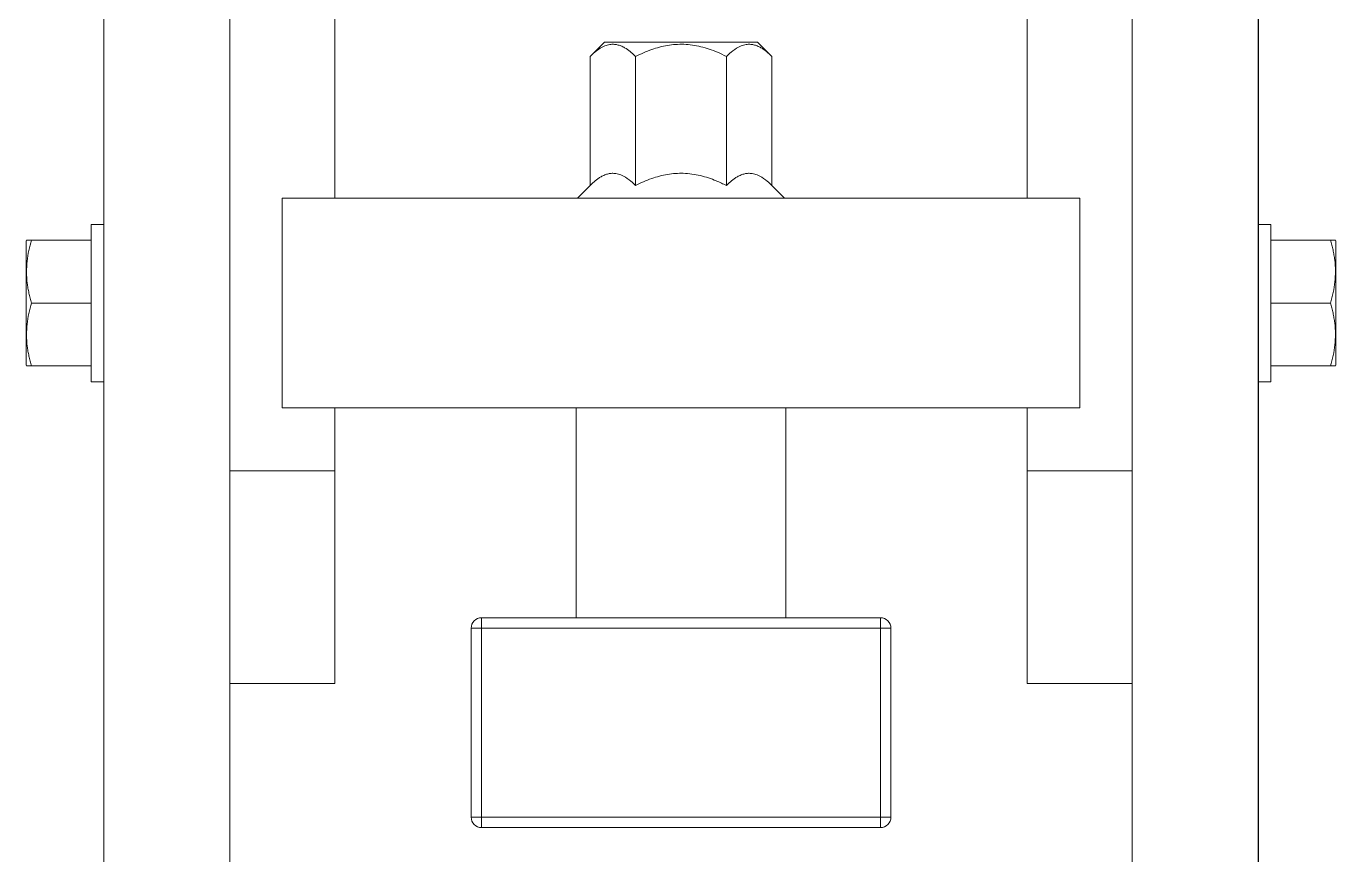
# Model space of a CAD drawing. Header units: millimetres. Extents: x -133 to 8217, y -787 to 7844.
# Drawn here: x 1552 to 2176, y 4394 to 4789 of the extents above; entities that cross this region are included whole.
import ezdxf

# ---------------------------------------------------------------- set-up
doc = ezdxf.new("R2010")
doc.units = ezdxf.units.MM
doc.header["$MEASUREMENT"] = 0
doc.layers.add('00_pen 0.25', color=3, linetype='Continuous')
doc.layers.add('00_PEN_Dimensions&Text', color=1, linetype='Continuous')

msp = doc.modelspace()

# ---------------------------------------------------------------- linework, layer by layer
at = {"layer": '00_pen 0.25', "lineweight": 15}
for p, q in [((1589.04, 4168.37), (1589.04, 4976.71)), ((1649.04, 4576.71), (1649.04, 4976.71)), ((1649.04, 4168.37), (1649.04, 4976.71)), ((1699.04, 4706.71), (1699.04, 4976.71)), ((2029.04, 4706.71), (2029.04, 4976.71)), ((2079.04, 4168.37), (2079.04, 4976.71)), ((2079.04, 4576.71), (2079.04, 4976.71)), ((2139.04, 4168.37), (2139.04, 4976.71)), ((1827.54, 4781.05), (1820.73, 4774.25)), ((1827.54, 4781.05), (1900.54, 4781.05)), ((1907.34, 4774.25), (1900.54, 4781.05)), ((1820.73, 4774.25), (1820.73, 4712.75)), ((1842.38, 4774.25), (1842.38, 4712.75)), ((1885.69, 4774.25), (1885.69, 4712.75)), ((1907.34, 4774.25), (1907.34, 4712.75)), ((1820.73, 4712.75), (1814.7, 4706.71)), ((1913.37, 4706.71), (1907.34, 4712.75)), ((1674.04, 4706.71), (1699.04, 4706.71)), ((1674.04, 4606.71), (1674.04, 4706.71)), ((1674.04, 4706.71), (2054.04, 4706.71)), ((2054.04, 4706.71), (2029.04, 4706.71)), ((2054.04, 4606.71), (2054.04, 4706.71)), ((1589.04, 4694.21), (1583.04, 4694.21)), ((1583.04, 4694.21), (1583.04, 4619.21)), ((2145.04, 4694.21), (2139.04, 4694.21)), ((2145.04, 4619.21), (2145.04, 4694.21)), ((1552.22, 4686.71), (1552.04, 4686.35)), ((1552.04, 4686.35), (1552.04, 4656.71)), ((1554.54, 4686.71), (1583.04, 4686.71)), ((2173.54, 4686.71), (2145.04, 4686.71)), ((2176.04, 4686.35), (2175.86, 4686.71)), ((2176.04, 4656.71), (2176.04, 4686.35)), ((1552.04, 4656.71), (1552.04, 4627.07)), ((1554.54, 4656.71), (1583.04, 4656.71)), ((2173.54, 4656.71), (2145.04, 4656.71)), ((2176.04, 4627.07), (2176.04, 4656.71)), ((1552.04, 4627.07), (1552.22, 4626.71)), ((1554.54, 4626.71), (1583.04, 4626.71)), ((2173.54, 4626.71), (2145.04, 4626.71)), ((2175.86, 4626.71), (2176.04, 4627.07)), ((1583.04, 4619.21), (1589.04, 4619.21)), ((2139.04, 4619.21), (2145.04, 4619.21)), ((1674.04, 4606.71), (1699.04, 4606.71)), ((1674.04, 4606.71), (2054.04, 4606.71)), ((1699.04, 4576.71), (1699.04, 4606.71)), ((1814.04, 4606.71), (1814.04, 4506.71)), ((1914.04, 4506.71), (1914.04, 4606.71)), ((2029.04, 4576.71), (2029.04, 4606.71)), ((2054.04, 4606.71), (2029.04, 4606.71)), ((1699.04, 4576.71), (1649.04, 4576.71)), ((1699.04, 4475.45), (1699.04, 4576.71)), ((2029.04, 4576.71), (2079.04, 4576.71)), ((2029.04, 4475.45), (2029.04, 4576.71)), ((1769.04, 4506.71), (1769.04, 4501.71)), ((1769.04, 4506.71), (1959.04, 4506.71)), ((1959.04, 4506.71), (1959.04, 4501.71)), ((1764.04, 4501.71), (1769.04, 4501.71)), ((1764.04, 4411.71), (1764.04, 4501.71)), ((1769.04, 4501.71), (1769.04, 4411.71)), ((1959.04, 4501.71), (1769.04, 4501.71)), ((1964.04, 4501.71), (1959.04, 4501.71)), ((1959.04, 4411.71), (1959.04, 4501.71)), ((1964.04, 4501.71), (1964.04, 4411.71)), ((1699.04, 4475.45), (1649.04, 4475.45)), ((2029.04, 4475.45), (2079.04, 4475.45)), ((1769.04, 4411.71), (1764.04, 4411.71)), ((1769.04, 4411.71), (1959.04, 4411.71)), ((1769.04, 4411.71), (1769.04, 4406.71)), ((1959.04, 4411.71), (1959.04, 4406.71)), ((1959.04, 4411.71), (1964.04, 4411.71)), ((1959.04, 4406.71), (1769.04, 4406.71))]:
    msp.add_line(p, q, dxfattribs=at)
for centre, start, end in [((1769.04, 4501.71), 90, 180), ((1959.04, 4501.71), 0, 90), ((1769.04, 4411.71), 180, 270), ((1959.04, 4411.71), 270, 0)]:
    msp.add_arc(centre, 5, start, end, dxfattribs=at)
for points, knots in [([(1820.73, 4774.25), (1821.47, 4774.95), (1823.31, 4776.71), (1826.06, 4778.61), (1828.51, 4779.62), (1830.35, 4780.01), (1831.94, 4780.09), (1833.69, 4779.86), (1835.45, 4779.3), (1837.51, 4778.28), (1839.4, 4776.95), (1841.12, 4775.48), (1841.96, 4774.66), (1842.38, 4774.25)], [0, 0, 0, 0, 0.107758, 0.271521, 0.383352, 0.439802, 0.5163, 0.593451, 0.672536, 0.752207, 0.875666, 0.937709, 1, 1, 1, 1]), ([(1842.38, 4774.25), (1844.93, 4775.43), (1848.63, 4777.15), (1853.77, 4778.72), (1857.55, 4779.56), (1861.45, 4780.02), (1865.45, 4780.09), (1869.47, 4779.72), (1873.51, 4778.94), (1877.51, 4777.76), (1881.6, 4776.21), (1884.28, 4774.92), (1885.69, 4774.25)], [0, 0, 0, 0, 0.1858618, 0.2705727, 0.355257, 0.4428414, 0.5304129, 0.6202548, 0.7101233, 0.8032325, 0.896377, 1, 1, 1, 1]), ([(1885.69, 4774.25), (1886.42, 4774.95), (1888.27, 4776.71), (1891.01, 4778.61), (1893.47, 4779.62), (1895.3, 4780.01), (1896.89, 4780.09), (1898.64, 4779.86), (1900.4, 4779.3), (1902.01, 4778.5), (1903.92, 4777.29), (1905.65, 4775.89), (1906.91, 4774.66), (1907.34, 4774.25)], [0, 0, 0, 0, 0.107757, 0.271518, 0.383349, 0.439798, 0.516295, 0.593445, 0.67253, 0.7522, 0.813793, 0.93771, 1, 1, 1, 1]), ([(1842.38, 4712.75), (1841.65, 4713.45), (1839.8, 4715.21), (1837.06, 4717.11), (1834.61, 4718.12), (1832.77, 4718.51), (1831.18, 4718.59), (1829.43, 4718.36), (1827.67, 4717.8), (1826.06, 4717), (1824.6, 4716.07), (1822.85, 4714.76), (1821.58, 4713.55), (1820.73, 4712.75)], [0, 0, 0, 0, 0.107757, 0.271516, 0.383346, 0.439795, 0.516291, 0.593441, 0.672525, 0.752194, 0.813787, 0.87555, 1, 1, 1, 1]), ([(1885.69, 4712.75), (1884.08, 4713.51), (1881.28, 4714.85), (1877.12, 4716.38), (1873.25, 4717.5), (1869.25, 4718.26), (1865.27, 4718.6), (1861.38, 4718.52), (1857.59, 4718.06), (1853.81, 4717.24), (1849.99, 4716.05), (1846.16, 4714.57), (1843.65, 4713.35), (1842.38, 4712.75)], [0, 0, 0, 0, 0.117895, 0.205718, 0.29403, 0.384345, 0.475595, 0.558464, 0.642151, 0.728137, 0.814769, 0.907182, 1, 1, 1, 1]), ([(1907.34, 4712.75), (1906.6, 4713.45), (1904.76, 4715.21), (1902.01, 4717.11), (1899.56, 4718.12), (1897.72, 4718.51), (1896.14, 4718.59), (1894.38, 4718.36), (1892.62, 4717.8), (1891.01, 4717), (1889.55, 4716.07), (1887.8, 4714.76), (1886.53, 4713.55), (1885.69, 4712.75)], [0, 0, 0, 0, 0.1077566, 0.2715162, 0.3833462, 0.439795, 0.5162913, 0.5934409, 0.6725249, 0.7521944, 0.8137866, 0.8755504, 1, 1, 1, 1]), ([(1552.23, 4686.71), (1552.22, 4686.71), (1552.2, 4686.71), (1552.29, 4686.71), (1552.5, 4686.71), (1552.9, 4686.71), (1553.54, 4686.71), (1554.2, 4686.71), (1554.54, 4686.71)], [0, 0, 0, 0, 0.03195, 0.190384, 0.349796, 0.50951, 0.754404, 1, 1, 1, 1]), ([(1554.54, 4686.71), (1554.09, 4685.06), (1553.2, 4681.75), (1552.39, 4676.65), (1552.11, 4671.44), (1552.39, 4667.14), (1552.88, 4663.8), (1553.33, 4661.43), (1553.88, 4659.06), (1554.32, 4657.49), (1554.54, 4656.71)], [0, 0, 0, 0, 0.1675995, 0.336091, 0.5083503, 0.6823212, 0.7614674, 0.8407389, 0.9203282, 1, 1, 1, 1]), ([(2173.54, 4686.71), (2173.87, 4686.71), (2174.53, 4686.71), (2175.16, 4686.71), (2175.56, 4686.71), (2175.77, 4686.71), (2175.86, 4686.71), (2175.85, 4686.71), (2175.84, 4686.71)], [0, 0, 0, 0, 0.244931, 0.490483, 0.644063, 0.797901, 0.952591, 1, 1, 1, 1]), ([(2173.54, 4656.71), (2173.98, 4658.36), (2174.87, 4661.67), (2175.68, 4666.78), (2175.96, 4671.98), (2175.68, 4676.29), (2175.19, 4679.62), (2174.74, 4682), (2174.19, 4684.36), (2173.75, 4685.93), (2173.54, 4686.71)], [0, 0, 0, 0, 0.1676, 0.336091, 0.50835, 0.682321, 0.761467, 0.840739, 0.920328, 1, 1, 1, 1]), ([(1554.54, 4656.71), (1554.09, 4655.06), (1553.2, 4651.75), (1552.39, 4646.65), (1552.11, 4641.44), (1552.39, 4637.14), (1552.88, 4633.8), (1553.33, 4631.43), (1553.88, 4629.06), (1554.32, 4627.49), (1554.54, 4626.71)], [0, 0, 0, 0, 0.1676, 0.336091, 0.50835, 0.682321, 0.761467, 0.840739, 0.920328, 1, 1, 1, 1]), ([(2173.54, 4626.71), (2173.98, 4628.36), (2174.87, 4631.67), (2175.68, 4636.78), (2175.96, 4641.98), (2175.68, 4646.29), (2175.19, 4649.62), (2174.74, 4652), (2174.19, 4654.36), (2173.75, 4655.93), (2173.54, 4656.71)], [0, 0, 0, 0, 0.1675995, 0.336091, 0.5083503, 0.6823212, 0.7614674, 0.8407389, 0.9203282, 1, 1, 1, 1]), ([(1554.54, 4626.71), (1554.21, 4626.71), (1553.54, 4626.71), (1552.91, 4626.71), (1552.51, 4626.71), (1552.3, 4626.71), (1552.21, 4626.71), (1552.22, 4626.71), (1552.23, 4626.71)], [0, 0, 0, 0, 0.244931, 0.490483, 0.644063, 0.797901, 0.952591, 1, 1, 1, 1]), ([(2175.85, 4626.71), (2175.85, 4626.71), (2175.87, 4626.71), (2175.78, 4626.71), (2175.57, 4626.71), (2175.17, 4626.71), (2174.53, 4626.71), (2173.87, 4626.71), (2173.54, 4626.71)], [0, 0, 0, 0, 0.03195, 0.190384, 0.349796, 0.50951, 0.754404, 1, 1, 1, 1])]:
    msp.add_open_spline(points, degree=3, knots=knots, dxfattribs=at)
at = {"layer": '00_PEN_Dimensions&Text'}
msp.add_line((2139.04, 5307.49), (2139.04, 3908.74), dxfattribs=at)

doc.saveas('drawing.dxf')
